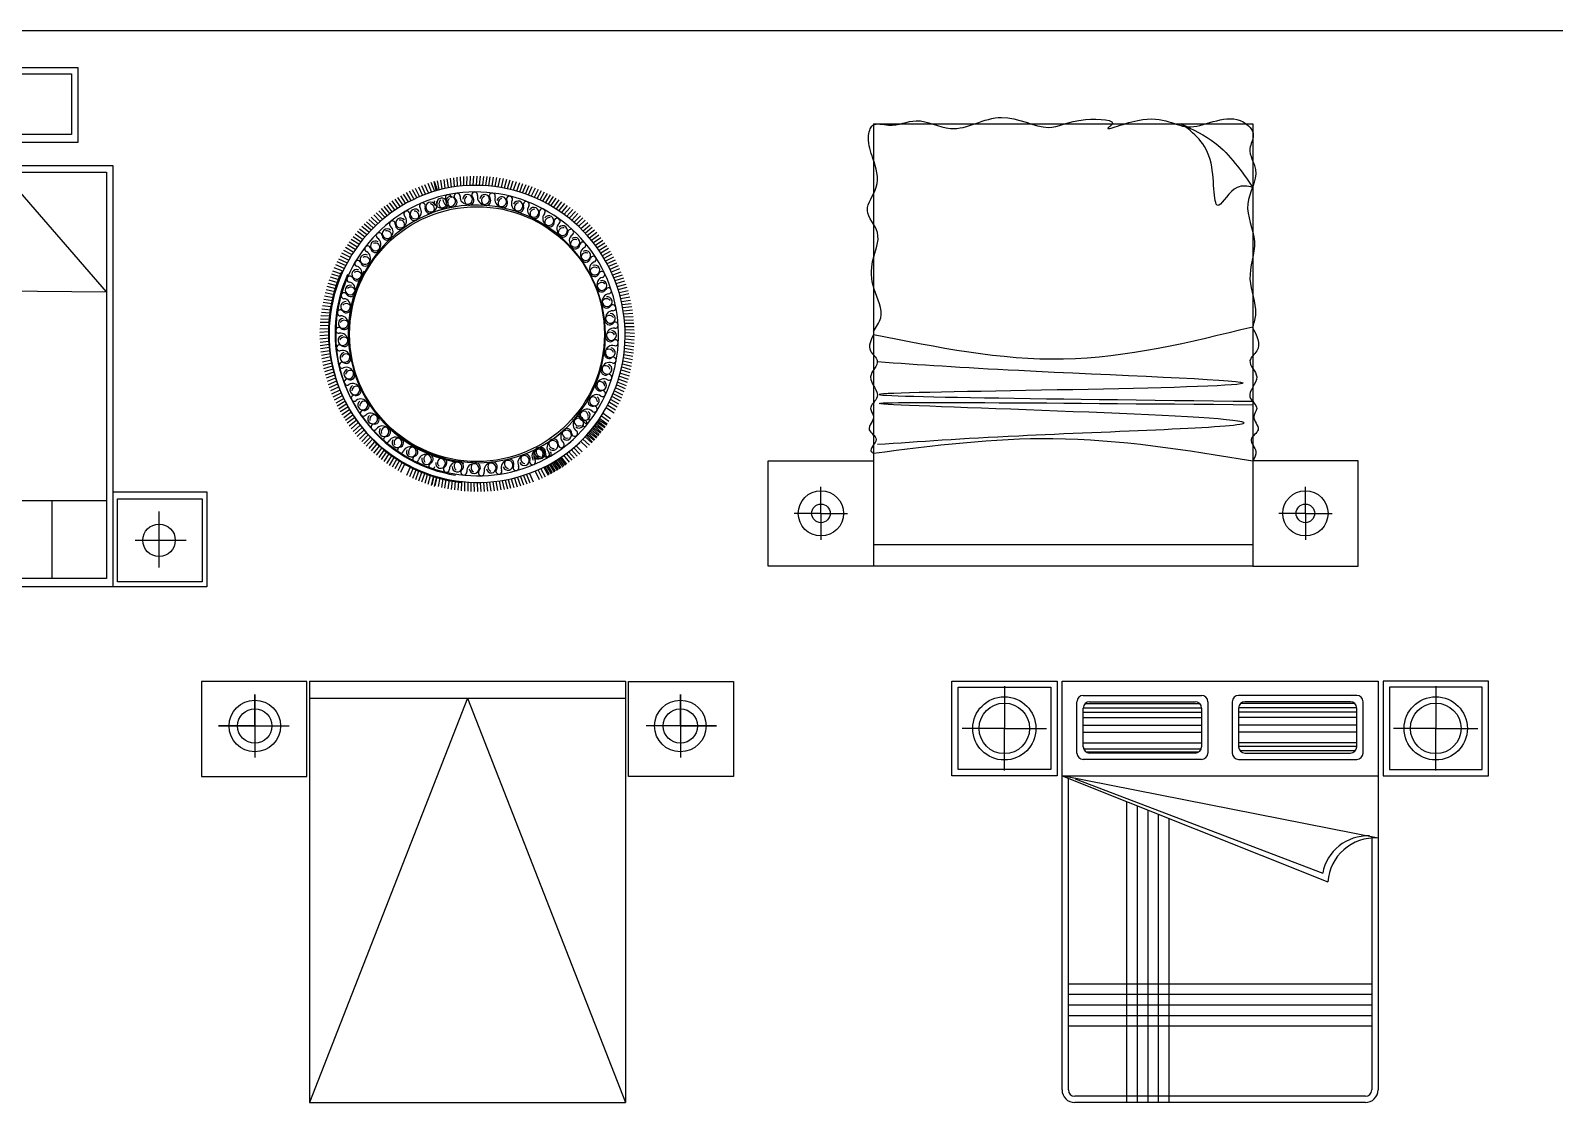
# Model space of a CAD drawing. Extents: x -42728 to 99010, y -18674 to 47645.
# Drawn here: x 5584 to 12819, y 40808 to 45898 of the extents above; entities that cross this region are included whole.
import ezdxf

# ---------------------------------------------------------------- set-up
doc = ezdxf.new("R2010")
doc.units = 0
doc.header["$LTSCALE"] = 100
doc.header["$MEASUREMENT"] = 0
doc.layers.get('0').update_dxf_attribs({"linetype": 'CONTINUOUS'})
doc.layers.add('LAYER1', color=9, linetype='CONTINUOUS')
doc.layers.add('家具', color=223, linetype='CONTINUOUS')

# ---------------------------------------------------------------- blocks, each defined once
blk = doc.blocks.new('A$C52715761')
at = {"layer": 'LAYER1', "color": 8}
for p, q in [((649.9, 2434.8), (1758.1, 2434.8)), ((649.9, 2146.9), (649.9, 2434.8)), ((1758.1, 2434.8), (1758.1, 2146.9)), ((1758.1, 2146.9), (649.9, 2146.9)), ((1923.8, 1399.5), (1431.6, 1967.8)), ((1431.6, 1967.8), (1431.6, 1405.3)), ((1431.6, 1405.3), (1923.8, 1399.5)), ((489.9, 409.8), (1923.8, 409.8)), ((724.6, 38.5), (724.6, 409.8)), ((1209.9, 38.5), (1209.9, 409.8)), ((1666.3, 38.5), (1666.3, 409.8)), ((217.4, 91.5), (217.4, 356.7)), ((2173.6, 91.5), (2173.6, 356.7)), ((103.8, 220.3), (346.1, 220.3)), ((2060, 220.3), (2302.3, 220.3)), ((1923.8, 38.5), (489.9, 38.5))]:
    blk.add_line(p, q, dxfattribs=at)
for centre in [(217.4, 220.3), (2173.6, 220.3)]:
    blk.add_circle(centre, 77.2, dxfattribs=at)
at = {"layer": '家具', "color": 3}
for p, q in [((619.6, 2465.1), (1788.4, 2465.1)), ((619.6, 2109), (619.6, 2465.1)), ((1788.4, 2465.1), (1788.4, 2109)), ((1788.4, 2109), (619.6, 2109)), ((454, 0), (454, 2000)), ((454, 2000), (1954, 2000)), ((489.9, 38.5), (489.9, 1967.8)), ((489.9, 1967.8), (1923.8, 1967.8)), ((1923.8, 1967.8), (1923.8, 38.5)), ((1954, 2000), (1954, 0)), ((0, 0), (0, 450)), ((0, 450), (454, 450)), ((1954, 450), (2400, 450)), ((2400, 450), (2400, 0)), ((20.5, 424.9), (429.4, 424.9)), ((20.5, 38.5), (20.5, 424.9)), ((429.4, 424.9), (429.4, 38.5)), ((1976.8, 417.3), (2378, 417.3)), ((1976.8, 23.4), (1976.8, 417.3)), ((2378, 417.3), (2378, 23.4)), ((429.4, 38.5), (20.5, 38.5)), ((2378, 23.4), (1976.8, 23.4)), ((0, 0), (454, 0)), ((1954, 0), (454, 0)), ((2400, 0), (1954, 0))]:
    blk.add_line(p, q, dxfattribs=at)
blk = doc.blocks.new('A$C0B585BD8')
at = {"layer": '家具', "color": 3}
for p, q in [((0, 1998.6), (0, 1548.6)), ((500, 1998.6), (0, 1998.6)), ((500, 1548.6), (500, 1998.6)), ((513.2, 2000), (513.2, 0)), ((513.2, 2000), (2013.2, 2000)), ((2013.2, 2000), (2013.2, 0)), ((2026.4, 1548.6), (2026.4, 1998.6)), ((2026.4, 1998.6), (2526.4, 1998.6)), ((2526.4, 1998.6), (2526.4, 1548.6)), ((252.9, 1937.1), (252.9, 1638.5)), ((252.9, 1787.8), (252.9, 1937.1)), ((1263.2, 1920), (513.2, 0)), ((513.2, 1920), (2013.2, 1920)), ((1263.2, 1920), (2013.2, 0)), ((2273.4, 1937.1), (2273.4, 1638.5)), ((2273.4, 1787.8), (2273.4, 1937.1)), ((252.9, 1787.8), (80.8, 1787.8)), ((80.8, 1787.8), (416, 1787.8)), ((2445.6, 1787.8), (2110.4, 1787.8)), ((2273.4, 1787.8), (2445.6, 1787.8)), ((0, 1548.6), (500, 1548.6)), ((2526.4, 1548.6), (2026.4, 1548.6)), ((513.2, 0), (2013.2, 0))]:
    blk.add_line(p, q, dxfattribs=at)
for centre, radius in [((252.9, 1787.8), 122.3), ((252.9, 1787.8), 122.3), ((2273.4, 1787.8), 122.3), ((2273.4, 1787.8), 122.3), ((252.9, 1787.8), 81.5), ((2273.4, 1787.8), 81.5)]:
    blk.add_circle(centre, radius, dxfattribs=at)
blk = doc.blocks.new('A$C5FD265E6')
at = {"layer": 'LAYER1', "color": 8}
for p, q in [((250, 1976.3), (250, 1776.4)), ((2298.1, 1976.3), (2298.1, 1776.4)), ((594.7, 1659.2), (594.7, 1903.2)), ((624.7, 1933.2), (1186.1, 1933.2)), ((633, 1893.9), (1177.8, 1893.9)), ((654.7, 1903.2), (1156.1, 1903.2)), ((1216.1, 1903.2), (1216.1, 1659.2)), ((1331.9, 1903.2), (1331.9, 1659.2)), ((1923.4, 1933.2), (1361.9, 1933.2)), ((1915.1, 1893.9), (1370.3, 1893.9)), ((1893.4, 1903.2), (1391.9, 1903.2)), ((1953.4, 1659.2), (1953.4, 1903.2)), ((624.7, 1873.3), (1186.1, 1873.3)), ((624.7, 1689.2), (624.7, 1873.2)), ((624.7, 1853.9), (1186.1, 1853.9)), ((624.7, 1828.4), (1186.1, 1828.4)), ((1186.1, 1873.2), (1186.1, 1689.2)), ((1923.4, 1873.3), (1361.9, 1873.3)), ((1361.9, 1873.2), (1361.9, 1689.2)), ((1923.4, 1853.9), (1361.9, 1853.9)), ((1923.4, 1828.4), (1361.9, 1828.4)), ((1923.4, 1689.2), (1923.4, 1873.2)), ((250, 1776.4), (50.1, 1776.4)), ((250, 1776.4), (449.9, 1776.4)), ((250, 1576.5), (250, 1776.4)), ((624.7, 1792.1), (1186.1, 1792.1)), ((624.7, 1758.1), (1186.1, 1758.1)), ((1923.4, 1792.1), (1361.9, 1792.1)), ((1923.4, 1758.1), (1361.9, 1758.1)), ((2298.1, 1776.4), (2098.2, 1776.4)), ((2298.1, 1576.5), (2298.1, 1776.4)), ((2298.1, 1776.4), (2497.9, 1776.4)), ((624.7, 1707.2), (1186.1, 1707.2)), ((626.4, 1679.3), (1184.4, 1679.3)), ((637.3, 1664.8), (1173.5, 1664.8)), ((1923.4, 1707.2), (1361.9, 1707.2)), ((1921.7, 1689.7), (1363.6, 1689.7)), ((1916.1, 1669.6), (1369.2, 1669.6)), ((1186.1, 1629.2), (624.7, 1629.2)), ((1156.1, 1659.2), (654.7, 1659.2)), ((1361.9, 1629.2), (1923.4, 1629.2)), ((1391.9, 1659.2), (1893.4, 1659.2)), ((2024, 1255.8), (524, 1551.1)), ((524, 1551.1), (1785.4, 1047.4)), ((586.9, 1537.4), (1761.4, 1088.4)), ((830.6, 1427.8), (830.6, 0)), ((880.6, 1407.9), (880.6, 0)), ((930.6, 1388), (930.6, 0)), ((980.6, 1368.1), (980.6, 0)), ((1030.6, 1348.1), (1030.6, 0)), ((554, 563.8), (1994, 563.8)), ((554, 513.8), (1994, 513.8)), ((554, 463.8), (1994, 463.8)), ((554, 413.8), (1994, 413.8)), ((554, 363.8), (1994, 363.8))]:
    blk.add_line(p, q, dxfattribs=at)
for centre, radius in [((250, 1776.4), 150), ((250, 1776.4), 120), ((2298.1, 1776.4), 150), ((2298.1, 1776.4), 120)]:
    blk.add_circle(centre, radius, dxfattribs=at)
for centre, start, end in [((624.7, 1903.2), 90, 180), ((654.7, 1873.2), 90, 180), ((1156.1, 1873.2), 0, 90), ((1186.1, 1903.2), 0, 90), ((1361.9, 1903.2), 90, 180), ((1391.9, 1873.2), 90, 180), ((1893.4, 1873.2), 0, 90), ((1923.4, 1903.2), 0, 90), ((654.7, 1689.2), 180, 270), ((1156.1, 1689.2), 270, 0), ((1391.9, 1689.2), 180, 270), ((1893.4, 1689.2), 270, 0), ((624.7, 1659.2), 180, 270), ((1186.1, 1659.2), 270, 0), ((1361.9, 1659.2), 180, 270), ((1923.4, 1659.2), 270, 0)]:
    blk.add_arc(centre, 30, start, end, dxfattribs=at)
at = {"layer": '家具', "color": 3}
for p, q in [((0, 1551.4), (0, 2001.4)), ((0, 2001.4), (500, 2001.4)), ((30, 1581.4), (30, 1971.4)), ((30, 1971.4), (470, 1971.4)), ((470, 1971.4), (470, 1581.4)), ((500, 2001.4), (500, 1551.4)), ((524, 60), (524, 2000)), ((524, 2000), (2024, 2000)), ((2024, 2000), (2024, 60)), ((2048.1, 2001.4), (2048.1, 1551.4)), ((2548.1, 2001.4), (2048.1, 2001.4)), ((2078.1, 1971.4), (2078.1, 1581.4)), ((2518.1, 1971.4), (2078.1, 1971.4)), ((2518.1, 1581.4), (2518.1, 1971.4)), ((2548.1, 1551.4), (2548.1, 2001.4)), ((500, 1551.4), (0, 1551.4)), ((470, 1581.4), (30, 1581.4)), ((524, 1551.1), (2024, 1551.1)), ((554, 60), (554, 1538)), ((2048.1, 1551.4), (2548.1, 1551.4)), ((2078.1, 1581.4), (2518.1, 1581.4)), ((1994, 1255.6), (1994, 60)), ((1964, 30), (584, 30)), ((1964, 0), (584, 0))]:
    blk.add_line(p, q, dxfattribs=at)
for centre, radius, start, end in [((1974.2, 1049.5), 216.3, 87.58066, 169.62664), ((2010.5, 1030.4), 225.8, 86.57154, 175.69497), ((584, 60), 60, 180, 270), ((584, 60), 30, 180, 270), ((1964, 60), 30, 270, 0), ((1964, 60), 60, 270, 0)]:
    blk.add_arc(centre, radius, start, end, dxfattribs=at)
blk = doc.blocks.new('A$C0A4F5098')
for p, q in [((200.6, 565.2), (193.5, 580.7)), ((206.2, 567.2), (199.5, 582.9)), ((211.8, 569.2), (205.4, 585)), ((217.5, 571), (211.4, 586.9)), ((220.8, 572), (217.3, 588.7)), ((223.2, 572.7), (217.5, 588.8)), ((226.5, 573.5), (223.4, 590.3)), ((232.3, 574.9), (229.6, 591.7)), ((238.1, 576.2), (235.8, 593.1)), ((244, 577.3), (242, 594.3)), ((249.8, 578.3), (248.2, 595.3)), ((255.7, 579.2), (254.4, 596.2)), ((261.6, 580), (260.7, 597)), ((267.6, 580.7), (267, 597.7)), ((273.5, 581.2), (273.3, 598.3)), ((279.4, 581.6), (279.6, 598.7)), ((285.4, 581.9), (285.9, 598.9)), ((291.4, 582), (292.2, 599.1)), ((297.3, 582.1), (298.5, 599.1)), ((303.3, 582), (304.8, 599)), ((309.2, 581.8), (311.1, 598.7)), ((315.2, 581.4), (317.4, 598.3)), ((321.1, 580.9), (323.7, 597.8)), ((327, 580.3), (330, 597.1)), ((333, 579.6), (336.3, 596.4)), ((338.9, 578.8), (342.5, 595.4)), ((344.7, 577.8), (348.7, 594.4)), ((350.6, 576.7), (354.9, 593.2)), ((356.4, 575.5), (361.1, 591.9)), ((362.2, 574.2), (367.3, 590.5)), ((368, 572.7), (373.4, 588.9)), ((373.8, 571.2), (379.5, 587.2)), ((379.5, 569.5), (385.5, 585.4)), ((385.1, 567.7), (391.5, 583.5)), ((390.8, 565.7), (397.5, 581.4)), ((396.4, 563.7), (403.4, 579.2)), ((147.5, 538.4), (137.4, 552.1)), ((152.5, 541.6), (142.7, 555.5)), ((157.6, 544.6), (148.1, 558.8)), ((162.8, 547.6), (153.6, 561.9)), ((168.1, 550.4), (159.1, 565)), ((173.3, 553.2), (164.7, 567.9)), ((178.7, 555.8), (170.4, 570.7)), ((184.1, 558.3), (176.1, 573.4)), ((189.5, 560.7), (181.8, 575.9)), ((195, 563), (187.7, 578.4)), ((401.9, 561.5), (409.3, 576.9)), ((407.4, 559.2), (415.1, 574.5)), ((412.9, 556.8), (420.9, 571.9)), ((418.3, 554.3), (426.6, 569.2)), ((423.6, 551.7), (432.3, 566.4)), ((428.9, 549), (437.9, 563.5)), ((434.2, 546.1), (443.4, 560.5)), ((439.3, 543.2), (448.9, 557.3)), ((444.5, 540.1), (454.3, 554)), ((449.5, 536.9), (459.6, 550.7)), ((109.8, 509.4), (97.5, 521.2)), ((114.2, 513.3), (102.2, 525.4)), ((118.7, 517.2), (107, 529.6)), ((123.3, 521), (111.8, 533.6)), ((128, 524.7), (116.8, 537.5)), ((132.8, 528.3), (121.8, 541.3)), ((137.6, 531.7), (126.9, 545)), ((142.5, 535.1), (132.1, 548.6)), ((454.5, 533.7), (464.9, 547.2)), ((459.4, 530.3), (470.1, 543.6)), ((464.2, 526.8), (475.2, 539.9)), ((469, 523.2), (480.2, 536.1)), ((473.7, 519.6), (485.2, 532.2)), ((478.3, 515.8), (490, 528.1)), ((482.8, 511.9), (494.8, 524)), ((84.9, 483.7), (71.3, 493.9)), ((88.8, 488.2), (75.4, 498.7)), ((92.8, 492.6), (79.6, 503.4)), ((96.9, 496.9), (84, 508)), ((101.1, 501.2), (88.4, 512.5)), ((105.4, 505.3), (92.9, 516.9)), ((487.3, 508), (499.5, 519.8)), ((491.6, 503.9), (504.1, 515.5)), ((495.9, 499.8), (508.6, 511.1)), ((500.1, 495.5), (513.1, 506.6)), ((504.2, 491.2), (517.4, 502)), ((508.2, 486.8), (521.6, 497.3)), ((512.1, 482.3), (525.8, 492.5)), ((63.5, 455.1), (48.7, 463.5)), ((66.8, 460), (52.2, 468.8)), ((70.3, 464.9), (55.8, 473.9)), ((73.8, 469.7), (59.5, 479)), ((77.4, 474.5), (63.3, 484.1)), ((81.1, 479.1), (67.2, 489)), ((515.9, 477.7), (529.8, 487.6)), ((519.7, 473.1), (533.7, 482.7)), ((523.3, 468.3), (537.5, 477.7)), ((526.8, 463.5), (541.3, 472.6)), ((530.2, 458.7), (544.9, 467.4)), ((48.5, 429.4), (32.9, 436.2)), ((51.3, 434.6), (35.8, 441.8)), ((54.2, 439.8), (38.9, 447.3)), ((57.2, 445), (42, 452.8)), ((60.3, 450.1), (45.3, 458.2)), ((533.6, 453.7), (548.4, 462.1)), ((536.8, 448.7), (551.8, 456.8)), ((539.9, 443.6), (555, 451.4)), ((542.9, 438.5), (558.2, 446)), ((545.8, 433.3), (561.3, 440.4)), ((548.6, 428), (564.2, 434.8)), ((36.3, 402.2), (20.1, 407.4)), ((38.5, 407.7), (22.4, 413.2)), ((40.9, 413.2), (24.8, 419)), ((43.3, 418.7), (27.4, 424.8)), ((45.9, 424), (30.1, 430.5)), ((551.2, 422.7), (567, 429.2)), ((553.8, 417.3), (569.7, 423.5)), ((556.3, 411.9), (572.3, 417.7)), ((558.6, 406.4), (574.7, 411.9)), ((560.8, 400.9), (577.1, 406)), ((27, 373.9), (10.3, 377.3)), ((28.6, 379.7), (12, 383.4)), ((30.4, 385.4), (13.8, 389.5)), ((32.2, 391), (15.8, 395.5)), ((34.2, 396.6), (17.8, 401.4)), ((562.9, 395.3), (579.3, 400.1)), ((564.9, 389.7), (581.4, 394.1)), ((566.8, 384), (583.3, 388.1)), ((568.5, 378.3), (585.2, 382.1)), ((21.7, 350.7), (4.8, 352.7)), ((22.8, 356.5), (6, 358.9)), ((24.1, 362.4), (7.3, 365.1)), ((25.5, 368.2), (8.7, 371.2)), ((570.2, 372.6), (586.9, 376)), ((571.7, 366.8), (588.4, 369.9)), ((573.1, 361), (589.9, 363.8)), ((574.3, 355.2), (591.2, 357.6)), ((575.5, 349.4), (592.4, 351.4)), ((17.9, 321.2), (0.8, 321.4)), ((18.4, 327.1), (1.3, 327.7)), ((19, 333), (2, 334)), ((19.8, 338.9), (2.8, 340.2)), ((20.7, 344.8), (3.7, 346.5)), ((576.5, 343.5), (593.5, 345.2)), ((577.4, 337.6), (594.4, 338.9)), ((578.2, 331.7), (595.2, 332.7)), ((578.8, 325.8), (595.9, 326.4)), ((579.4, 319.8), (596.4, 320.1)), ((17, 303.3), (0, 302.5)), ((17, 297.4), (0, 296.2)), ((17.2, 309.3), (0.1, 308.8)), ((17.1, 291.4), (0.1, 289.8)), ((17.5, 315.2), (0.4, 315.1)), ((579.8, 313.9), (596.8, 313.8)), ((580, 307.9), (597.1, 307.5)), ((580.1, 290.1), (597.1, 288.5)), ((580.2, 302), (597.2, 301.2)), ((580.2, 296), (597.2, 294.8)), ((17.3, 285.4), (0.4, 283.5)), ((17.7, 279.5), (0.8, 277.2)), ((18.2, 273.6), (1.3, 270.9)), ((18.8, 267.6), (2, 264.7)), ((19.5, 261.7), (2.8, 258.4)), ((578.5, 266.3), (595.3, 263.3)), ((579.1, 272.2), (595.9, 269.6)), ((579.6, 278.2), (596.5, 275.9)), ((579.9, 284.1), (596.8, 282.2)), ((20.3, 255.8), (3.7, 252.1)), ((21.3, 249.9), (4.7, 245.9)), ((22.4, 244.1), (5.9, 239.7)), ((23.6, 238.3), (7.2, 233.5)), ((24.9, 232.4), (8.7, 227.4)), ((573.7, 236.9), (590.1, 232.2)), ((574.9, 242.8), (591.4, 238.4)), ((576, 248.6), (592.5, 244.6)), ((576.9, 254.5), (593.6, 250.8)), ((577.8, 260.4), (594.5, 257.1)), ((26.4, 226.7), (10.2, 221.3)), ((28, 220.9), (11.9, 215.2)), ((29.7, 215.2), (13.7, 209.1)), ((31.5, 209.5), (15.7, 203.1)), ((33.4, 203.9), (17.8, 197.2)), ((565.8, 208.2), (581.6, 201.8)), ((567.6, 213.9), (583.6, 207.8)), ((569.3, 219.6), (585.4, 213.9)), ((570.9, 225.3), (587.1, 220)), ((572.3, 231.1), (588.6, 226.1)), ((35.5, 198.3), (20, 191.3)), ((37.7, 192.8), (22.3, 185.4)), ((39.9, 187.3), (24.7, 179.6)), ((42.4, 181.8), (27.3, 173.8)), ((44.9, 176.4), (30, 168.1)), ((552.5, 175.1), (567.4, 166.7)), ((555, 180.5), (570, 172.5)), ((557.4, 185.9), (572.6, 178.2)), ((559.7, 191.4), (575, 184.1)), ((561.8, 197), (577.4, 189.9)), ((563.9, 202.6), (579.6, 195.9)), ((47.5, 171.1), (32.8, 162.4)), ((50.2, 165.8), (35.7, 156.8)), ((53.1, 160.5), (38.8, 151.3)), ((56, 155.4), (41.9, 145.8)), ((59.1, 150.3), (45.2, 140.4)), ((62.3, 145.2), (48.6, 135.1)), ((538.3, 148.9), (552.2, 139.1)), ((544.3, 159.2), (558.6, 149.9)), ((547.1, 164.4), (561.6, 155.5)), ((549.9, 169.7), (564.6, 161.1)), ((65.6, 140.2), (52.1, 129.8)), ((68.9, 135.3), (55.7, 124.6)), ((72.4, 130.5), (59.4, 119.5)), ((76, 125.7), (63.2, 114.5)), ((79.7, 121.1), (67.1, 109.6)), ((83.5, 116.5), (71.1, 104.7)), ((515.6, 117.2), (529.2, 106.9)), ((517.7, 119.7), (530.3, 108.2)), ((519.4, 121.7), (533.2, 111.8)), ((521.4, 124.4), (534.2, 113.1)), ((523.1, 126.4), (537.2, 116.7)), ((525, 129.1), (538, 118.2)), ((526.7, 131.1), (541, 121.8)), ((528.5, 134), (541.7, 123.3)), ((530.3, 135.9), (544.7, 126.9)), ((531.8, 138.9), (545.3, 128.5)), ((535.1, 143.8), (548.8, 133.7)), ((87.3, 111.9), (75.2, 99.9)), ((91.3, 107.5), (79.5, 95.2)), ((95.4, 103.1), (83.8, 90.6)), ((99.5, 98.8), (88.2, 86.1)), ((103.8, 94.7), (92.7, 81.7)), ((108.1, 90.6), (97.3, 77.3)), ((486.2, 87.6), (498.2, 75.5)), ((495.1, 95.6), (507.6, 84)), ((499.3, 99.7), (512.1, 88.4)), ((503.5, 104), (516.5, 92.9)), ((506.1, 106.1), (518, 93.8)), ((507.6, 108.3), (520.8, 97.5)), ((510.1, 110.5), (522.2, 98.5)), ((511.6, 112.7), (525.1, 102.2)), ((513.9, 115.1), (526.3, 103.3)), ((112.5, 86.6), (102, 73.1)), ((117, 82.7), (106.8, 69)), ((121.6, 78.8), (111.7, 65)), ((126.2, 75.1), (116.6, 61)), ((131, 71.5), (121.6, 57.2)), ((135.8, 68), (126.7, 53.5)), ((140.6, 64.6), (131.9, 49.9)), ((145.6, 61.2), (137.2, 46.4)), ((150.6, 58), (142.5, 43)), ((447.9, 59.4), (457.7, 45.5)), ((451.3, 60.4), (461.3, 46.6)), ((452.9, 62.6), (463, 48.8)), ((456.3, 63.6), (466.6, 50)), ((457.9, 65.8), (468.3, 52.3)), ((462.8, 69.2), (473.5, 55.9)), ((467.6, 72.7), (478.6, 59.6)), ((472.4, 76.2), (483.6, 63.4)), ((477.1, 79.9), (488.6, 67.3)), ((481.7, 83.7), (493.5, 71.3)), ((155.7, 54.9), (147.9, 39.7)), ((160.8, 51.9), (153.4, 36.6)), ((171.3, 46.2), (164.5, 30.6)), ((176.6, 43.6), (170.2, 27.8)), ((182, 41), (175.9, 25.1)), ((187.5, 38.6), (181.6, 22.5)), ((192.9, 36.2), (187.5, 20.1)), ((198.5, 34), (193.3, 17.8)), ((204, 31.9), (199.2, 15.6)), ((209.7, 29.9), (205.2, 13.5)), ((216.5, 29.7), (212.5, 13.1)), ((386.6, 30.4), (392.8, 14.5)), ((392.3, 32.3), (398.8, 16.5)), ((397.9, 34.3), (404.8, 18.7)), ((409, 38.6), (416.5, 23.3)), ((414.5, 40.9), (422.3, 25.8)), ((419.9, 43.4), (428.1, 28.4)), ((425.3, 45.9), (433.7, 31.1)), ((427, 47.8), (435.7, 33.1)), ((430.6, 48.6), (439.4, 34)), ((432.3, 50.5), (441.3, 36)), ((435.9, 51.4), (444.9, 37)), ((437.6, 53.4), (446.8, 39)), ((441.1, 54.3), (450.5, 40)), ((442.8, 56.3), (452.3, 42.2)), ((446.2, 57.3), (455.9, 43.2)), ((215.3, 28.1), (211.2, 11.5)), ((221, 26.3), (217.3, 9.7)), ((222.2, 28), (218.6, 11.3)), ((227.9, 26.4), (224.7, 9.6)), ((233.7, 24.9), (230.8, 8.1)), ((239.5, 23.6), (236.9, 6.7)), ((245.3, 22.4), (243.1, 5.5)), ((251.2, 21.3), (249.3, 4.3)), ((257.1, 20.3), (255.6, 3.3)), ((263, 19.5), (261.8, 2.5)), ((268.9, 18.8), (268.1, 1.7)), ((274.8, 18.2), (274.4, 1.1)), ((280.8, 17.7), (280.7, 0.6)), ((286.7, 17.3), (287, 0.3)), ((292.7, 17.1), (293.3, 0.1)), ((298.6, 17), (299.6, 0)), ((304.6, 17), (305.9, 0.1)), ((310.5, 17.2), (312.2, 0.2)), ((316.5, 17.5), (318.5, 0.6)), ((322.4, 17.9), (324.8, 1)), ((328.4, 18.4), (331.1, 1.6)), ((334.3, 19.1), (337.4, 2.3)), ((340.2, 19.8), (343.7, 3.1)), ((346.1, 20.7), (349.9, 4.1)), ((352, 21.7), (356.1, 5.2)), ((357.8, 22.9), (362.3, 6.4)), ((363.6, 24.2), (368.5, 7.8)), ((369.4, 25.5), (374.6, 9.3)), ((375.2, 27), (380.7, 10.9)), ((380.9, 28.7), (386.8, 12.7))]:
    blk.add_line(p, q)
blk.add_circle((298.4, 299.1), 242)
for centre, radius, start, end in [((295.7, 297.6), 284, 308.0032, 105.028), ((301.5, 299.2), 284, 106.2281, 263.2529), ((301.5, 299.2), 271.5, 106.2557, 260.7377), ((209.2, 544.7), 13.7, 286.014, 28.761), ((230.5, 552.7), 13.7, 182.4951, 285.2421), ((231.6, 548.4), 9.31, 285.2421, 186.9215), ((295.7, 297.6), 271.5, 310.5184, 105.0004), ((234.8, 546.8), 8.96, 126.2143, 51.7802), ((247.3, 555.4), 13.7, 182.4951, 285.2421), ((243.9, 558.3), 5.65, 355.2951, 231.7802), ((248.4, 551.1), 9.31, 285.2421, 186.9215), ((251.6, 549.5), 8.96, 126.2143, 51.7802), ((260.7, 561), 5.65, 355.2951, 231.7802), ((280, 559.4), 13.7, 175.2951, 278.0421), ((280.6, 555.1), 9.31, 278.0421, 179.7215), ((283.5, 553.1), 8.96, 119.0143, 44.5802), ((293.9, 563.3), 5.65, 348.0951, 224.5802), ((312.9, 559.3), 13.7, 168.0951, 270.8421), ((313, 554.9), 9.31, 270.8421, 172.5215), ((315.7, 552.6), 8.96, 111.8143, 37.3802), ((327.3, 561.5), 5.65, 340.8951, 217.3802), ((345.6, 555.1), 13.7, 160.8951, 263.6421), ((345.1, 550.7), 9.31, 263.6421, 165.3215), ((347.5, 548.1), 8.96, 104.6143, 30.1802), ((360.1, 555.4), 5.65, 333.6951, 210.1802), ((377.5, 546.9), 13.7, 153.6951, 256.4421), ((376.4, 542.6), 9.31, 256.4421, 158.1215), ((391.9, 545.3), 5.65, 326.4951, 202.9802), ((301.5, 299.2), 246.5, 102.0044, 263.418), ((151, 514.1), 13.7, 300.414, 43.161), ((165.1, 527.3), 5.65, 346.6759, 223.161), ((179.3, 523.9), 8.96, 166.6759, 92.2418), ((180.9, 527.2), 9.31, 31.5346, 293.214), ((179.1, 531.2), 13.7, 293.214, 35.961), ((194.8, 542.6), 5.65, 339.4759, 215.961), ((208.5, 537.5), 8.96, 159.4759, 85.0418), ((210.4, 540.5), 9.31, 24.3346, 286.014), ((295.7, 297.6), 246.5, 307.8381, 109.2517), ((378.5, 539.6), 8.96, 97.4143, 22.9802), ((408.1, 534.6), 13.7, 146.4951, 249.2421), ((406.5, 530.5), 9.31, 249.2421, 150.9215), ((408.1, 527.4), 8.96, 90.2143, 15.7802), ((422.2, 531.3), 5.65, 319.2951, 195.7802), ((436.9, 518.7), 13.7, 139.2951, 242.0421), ((434.8, 514.8), 9.31, 242.0421, 143.7215), ((127.3, 486.5), 8.96, 181.0759, 106.6418), ((127.9, 490), 9.31, 45.9346, 307.614), ((137.6, 508.4), 5.65, 353.8759, 230.361), ((125.3, 493.5), 13.7, 307.614, 50.361), ((152.1, 506.9), 8.96, 173.8759, 99.4418), ((153.2, 510.2), 9.31, 38.7346, 300.414), ((436.1, 511.5), 8.96, 83.0143, 8.5802), ((450.5, 513.6), 5.65, 312.0951, 188.5802), ((463.5, 499.3), 13.7, 132.0951, 234.8421), ((461.8, 492.2), 8.96, 75.8143, 1.3802), ((460.9, 495.7), 9.31, 234.8421, 136.5215), ((476.4, 492.6), 5.65, 304.8951, 181.3802), ((90.7, 461.1), 5.65, 8.2759, 244.761), ((105.4, 466.7), 9.31, 53.1346, 314.814), ((105.2, 463.2), 8.96, 188.2759, 113.8418), ((112.7, 486.2), 5.65, 1.0759, 237.561), ((102.3, 469.9), 13.7, 314.814, 57.561), ((487.4, 476.7), 13.7, 124.8951, 227.6421), ((484.8, 469.9), 8.96, 68.6143, 354.1802), ((484.5, 473.4), 9.31, 227.6421, 129.3215), ((499.4, 468.4), 5.65, 297.6951, 174.1802), ((508.4, 451.2), 13.7, 117.6951, 220.4421), ((72.1, 433.4), 5.65, 15.4759, 251.961), ((85.9, 440.9), 9.31, 60.3346, 322.014), ((86.2, 437.3), 8.96, 195.4759, 121.0418), ((82.5, 443.6), 13.7, 322.014, 64.761), ((504.9, 444.8), 8.96, 61.4143, 346.9802), ((505, 448.4), 9.31, 220.4421, 122.1215), ((525.9, 423.4), 13.7, 110.4951, 213.2421), ((519.2, 441.5), 5.65, 290.4951, 166.9802), ((300.3, 301.5), 284, 155.9167, 312.9415), ((300.3, 301.5), 271.5, 155.9443, 310.4263), ((57.1, 403.6), 5.65, 22.6759, 259.161), ((300.3, 301.5), 246.5, 151.693, 313.1066), ((69.9, 412.7), 9.31, 67.5346, 329.214), ((70.6, 409.2), 8.96, 202.6759, 128.2418), ((66.1, 415), 13.7, 329.214, 71.961), ((521.7, 417.4), 8.96, 54.2143, 339.7802), ((522.3, 420.9), 9.31, 213.2421, 114.9215), ((539.9, 393.5), 13.7, 103.2951, 206.0421), ((535.4, 412.4), 5.65, 283.2951, 159.7802), ((45.9, 372.1), 5.65, 29.8759, 266.361), ((57.5, 382.8), 9.31, 74.7346, 336.414), ((58.6, 379.4), 8.96, 209.8759, 135.4418), ((53.4, 384.6), 13.7, 336.414, 79.161), ((535, 388.2), 8.96, 47.0143, 332.5802), ((535.9, 391.6), 9.31, 206.0421, 107.7215), ((547.9, 381.4), 5.65, 276.0951, 152.5802), ((48.9, 351.6), 9.31, 81.9346, 343.614), ((50.5, 348.4), 8.96, 217.0759, 142.6418), ((44.7, 352.8), 13.7, 343.614, 86.361), ((544.4, 357.5), 8.96, 39.8143, 325.3802), ((550, 362.2), 13.7, 96.0951, 198.8421), ((545.8, 360.7), 9.31, 198.8421, 100.5215), ((556.5, 349.2), 5.65, 268.8951, 145.3802), ((38.8, 339.5), 5.65, 37.0759, 273.561), ((44.4, 319.5), 9.31, 89.1346, 350.814), ((46.3, 316.5), 8.96, 224.2759, 149.8418), ((40, 320.2), 13.7, 350.814, 93.561), ((550, 325.8), 8.96, 32.6143, 318.1802), ((556.1, 329.8), 13.7, 88.8951, 191.6421), ((551.8, 328.9), 9.31, 191.6421, 93.3215), ((560.9, 316.1), 5.65, 261.6951, 138.1802), ((35.8, 306.3), 5.65, 44.2759, 280.761), ((43.8, 287.1), 9.31, 96.3346, 358.014), ((39.4, 287.3), 13.7, 358.014, 100.761), ((46.1, 284.4), 8.96, 231.4759, 157.0418), ((551.5, 293.7), 8.96, 25.4143, 310.9802), ((558.1, 296.9), 13.7, 81.6951, 184.4421), ((553.7, 296.6), 9.31, 184.4421, 86.1215), ((37, 273), 5.65, 51.4759, 287.961), ((47.4, 254.9), 9.31, 103.5346, 5.214), ((43, 254.5), 13.7, 5.214, 107.961), ((50, 252.5), 8.96, 238.6759, 164.2418), ((549, 261.7), 8.96, 18.2143, 303.7802), ((555.9, 264), 13.7, 74.4951, 177.2421), ((551.5, 264.2), 9.31, 177.2421, 78.9215), ((561.1, 282.7), 5.65, 254.4951, 130.9802), ((42.4, 240), 5.65, 58.6759, 295.161), ((50.6, 222.5), 13.7, 12.414, 115.161), ((54.9, 223.4), 9.31, 110.7346, 12.414), ((542.5, 230.3), 8.96, 11.0143, 296.5802), ((545.3, 232.5), 9.31, 170.0421, 71.7215), ((549.6, 231.7), 13.7, 67.2951, 170.0421), ((557.1, 249.6), 5.65, 247.2951, 123.7802), ((51.9, 208), 5.65, 65.8759, 302.361), ((57.8, 221.3), 8.96, 245.8759, 171.4418), ((62.2, 191.6), 13.7, 19.614, 122.361), ((532.1, 199.9), 8.96, 3.8143, 289.3802), ((535.2, 201.7), 9.31, 162.8421, 64.5215), ((539.4, 200.4), 13.7, 60.0951, 162.8421), ((549, 217.2), 5.65, 240.0951, 116.5802), ((66.4, 193.1), 9.31, 117.9346, 19.614), ((65.3, 177.4), 5.65, 73.0759, 309.561), ((69.5, 191.4), 8.96, 253.0759, 178.6418), ((77.6, 162.5), 13.7, 26.814, 129.561), ((518, 171), 8.96, 356.6143, 282.1802), ((521.3, 172.4), 9.31, 155.6421, 57.3215), ((525.3, 170.6), 13.7, 52.8951, 155.6421), ((537, 186.1), 5.65, 232.8951, 109.3802), ((81.5, 164.5), 9.31, 125.1346, 26.814), ((84.8, 163.2), 8.96, 260.2759, 185.8418), ((82.4, 148.8), 5.65, 80.2759, 316.761), ((96.5, 135.5), 13.7, 34.014, 136.761), ((100.2, 138), 9.31, 132.3346, 34.014), ((103.6, 137.1), 8.96, 267.4759, 193.0418), ((500.4, 144.1), 8.96, 349.4143, 274.9802), ((503.8, 145.2), 9.31, 148.4421, 50.1215), ((507.6, 142.9), 13.7, 45.6951, 148.4421), ((521.1, 156.7), 5.65, 225.6951, 102.1802), ((103, 122.5), 5.65, 87.4759, 323.961), ((118.6, 111.1), 13.7, 41.214, 143.961), ((121.9, 114), 9.31, 139.5346, 41.214), ((125.5, 113.6), 8.96, 274.6759, 200.2418), ((469.2, 110.8), 8.96, 359.7811, 285.347), ((468.5, 107.3), 9.31, 224.6398, 126.3192), ((494.6, 126.9), 13.7, 133.5192, 236.2662), ((491.9, 133.6), 8.96, 6.9811, 292.547), ((491.6, 130.1), 9.31, 231.8398, 133.5192), ((501.7, 129.6), 5.65, 218.4951, 94.9802), ((506.4, 135.4), 5.65, 186.9811, 63.4662), ((126.7, 99), 5.65, 94.6759, 331.161), ((143.6, 89.7), 13.7, 48.414, 151.161), ((146.6, 93), 9.31, 146.7346, 48.414), ((150.1, 93), 8.96, 281.8759, 207.4418), ((444.9, 83.8), 13.7, 119.1192, 221.8662), ((443.9, 91), 8.96, 352.5811, 278.147), ((442.8, 87.7), 9.31, 217.4398, 119.1192), ((458.4, 89.1), 5.65, 172.5811, 49.0662), ((471.1, 103.8), 13.7, 126.3192, 229.0662), ((483.8, 110.8), 5.65, 179.7811, 56.2662), ((153.1, 78.7), 5.65, 101.8759, 338.361), ((171.1, 71.6), 13.7, 55.614, 158.361), ((173.6, 75.2), 9.31, 153.9346, 55.614), ((177.2, 75.7), 8.96, 289.0759, 214.6418), ((181.9, 61.8), 5.65, 109.0759, 345.561), ((200.7, 57), 13.7, 62.814, 165.561), ((202.7, 60.9), 9.31, 161.1346, 62.814), ((206.2, 61.8), 8.96, 296.2759, 221.8418), ((229.1, 53.6), 9.31, 167.6232, 69.3026), ((232.4, 54.9), 8.96, 302.7645, 228.3304), ((358, 45.6), 13.7, 98.1026, 200.8496), ((357.3, 50), 9.31, 196.4232, 98.1026), ((359.6, 52.7), 8.96, 331.5645, 257.1304), ((389.6, 54.8), 13.7, 105.3026, 208.0496), ((388.4, 59.1), 9.31, 203.6232, 105.3026), ((390.4, 62.1), 8.96, 338.7645, 264.3304), ((404, 56.8), 5.65, 158.7645, 35.2496), ((416.4, 67.3), 13.7, 111.9192, 214.6662), ((419.8, 68), 13.7, 112.5026, 215.2496), ((414.8, 71.4), 9.31, 210.2398, 111.9192), ((416.4, 74.6), 8.96, 345.3811, 270.947), ((418.1, 72), 9.31, 210.8232, 112.5026), ((419.6, 75.2), 8.96, 345.9645, 271.5304), ((430.5, 70.9), 5.65, 165.3811, 41.8662), ((433.8, 71.7), 5.65, 165.9645, 42.4496), ((212.6, 48.7), 5.65, 116.2759, 352.761), ((240.3, 42.6), 5.65, 122.7645, 359.2496), ((259.7, 42.3), 13.7, 76.5026, 179.2496), ((260.7, 46.6), 9.31, 174.8232, 76.5026), ((263.9, 48.3), 8.96, 309.9645, 235.5304), ((273.3, 37.1), 5.65, 129.9645, 6.4496), ((292.5, 39.3), 13.7, 83.7026, 186.4496), ((293, 43.7), 9.31, 182.0232, 83.7026), ((295.9, 45.7), 8.96, 317.1645, 242.7304), ((306.6, 35.8), 5.65, 137.1645, 13.6496), ((325.4, 40.4), 13.7, 90.9026, 193.6496), ((325.4, 44.8), 9.31, 189.2232, 90.9026), ((328, 47.2), 8.96, 324.3645, 249.9304), ((339.9, 38.7), 5.65, 144.3645, 20.8496), ((372.5, 45.7), 5.65, 151.5645, 28.0496)]:
    blk.add_arc(centre, radius, start, end)
blk = doc.blocks.new('A$C17064BF1')
for p, q in [((500, 2100), (2300, 2100)), ((500, 2100), (500, 100)), ((2300, 2100), (2300, 100)), ((2300, 2100), (2300, 100)), ((2300, 100), (500, 100)), ((2300, 0), (500, 0)), ((2300, 0), (500, 0))]:
    blk.add_line(p, q)
at = {"linetype": 'Continuous'}
for p, q in [((0, 0), (0, 500)), ((0, 500), (500, 500)), ((500, 500), (500, 0)), ((2300, 500), (2300, 0)), ((2800, 500), (2300, 500)), ((2800, 0), (2800, 500)), ((249.9, 250.1), (249.9, 376.4)), ((2550.1, 250.1), (2550.1, 376.4)), ((249.8, 250), (123.6, 250)), ((249.9, 250), (250, 250)), ((249.9, 250), (249.9, 250)), ((249.9, 249.9), (249.9, 123.6)), ((250, 250), (376.3, 250)), ((2550, 250), (2423.7, 250)), ((2550.1, 250), (2550, 250)), ((2550.1, 250), (2550.1, 250)), ((2550.1, 249.9), (2550.1, 123.6)), ((2550.2, 250), (2676.4, 250)), ((500, 0), (0, 0)), ((2300, 0), (2800, 0))]:
    blk.add_line(p, q, dxfattribs=at)
for centre, radius in [((249.9, 250), 107.4), ((249.9, 250), 44.2), ((2550.1, 250), 107.4), ((2550.1, 250), 44.2)]:
    blk.add_circle(centre, radius, dxfattribs=at)
blk.add_open_spline([(500, 1114), (511.2, 1135.7), (560.2, 1196), (489.4, 1314), (484.7, 1449.8), (548.7, 1580), (436.7, 1688.4), (538.9, 1802.3), (501.3, 1927.4), (467.4, 2016), (489.5, 2113.6), (597.1, 2077), (710.9, 2142.6), (893.7, 2031.7), (1094.3, 2182.7), (1332.2, 2045.3), (1441.2, 2132.6), (1666.5, 2119.2), (1576.4, 2055.6), (1858.6, 2176.7), (1978.6, 2022.2), (2209, 2172.7), (2320.1, 2051), (2267.3, 1970.1), (2347.3, 1862.6), (2238.3, 1715.3), (2338.5, 1541.5), (2259.7, 1367.7), (2326.8, 1228.3), (2306, 1157.4), (2300, 1136.2)], degree=3, knots=[665.732045, 665.732045, 665.732045, 665.732045, 737.796263, 878.170655, 1015.046812, 1148.236139, 1263.622579, 1381.849271, 1519.533042, 1621.677881, 1683.256115, 1756.954087, 1890.22911, 2057.520752, 2305.319336, 2531.425672, 2712.163632, 2838.089004, 2851.390309, 2990.679684, 3244.118689, 3494.818681, 3573.746623, 3638.818974, 3742.177443, 3909.366607, 4090.993404, 4271.088248, 4436.276505, 4503.349594, 4503.349594, 4503.349594, 4503.349594], dxfattribs=at)
for points in [[(1959.1, 2100), (2120.6, 2008.9), (2300, 1797.8)], [(2300, 1797.8), (2226.2, 1797.8), (2139.6, 1712.7), (2101.9, 1912.7), (1959.1, 2100)], [(500, 1100), (485.2, 1021.7), (517.4, 975.1), (485.8, 898), (517.4, 802.8), (485.8, 747.6), (499.2, 710.9), (479.1, 647.4), (511.7, 600.9), (489.1, 543.7), (500, 536.2)], [(500, 1100), (1401.7, 983.6), (2300, 1136.2)], [(2297.1, 1135.6), (2319.3, 1021.7), (2287, 975.1), (2318.7, 898), (2287, 802.8), (2318.7, 747.6), (2305.3, 710.9), (2325.3, 647.4), (2292.7, 600.9), (2315.3, 543.7), (2300, 500)], [(517.8, 970.3), (1189.1, 929.2), (2252.4, 869.2), (568.9, 818.6), (2300, 782)], [(517.8, 577.8), (1189.1, 618.9), (2258.7, 679), (568.9, 767.5), (2300, 766.1)], [(500, 536.2), (1351.4, 605.6), (2300, 500)]]:
    blk.add_spline(points, degree=3, dxfattribs=at)

msp = doc.modelspace()

# ---------------------------------------------------------------- linework, layer by layer
msp.add_line((-1333.00742, 45898.4678), (31321.88545, 45898.4678))

# ---------------------------------------------------------------- block references
for name, p in [('A$C52715761', (4020.46554, 43257.41571)), ('A$C17064BF1', (9086.5099, 43355.66994)), ('A$C0B585BD8', (6395.6591, 40808.34741)), ('A$C5FD265E6', (9957.28357, 40808.34741))]:
    msp.add_blockref(name, p)
at = {"xscale": 2.5, "yscale": 2.5, "zscale": 2.5}
msp.add_blockref('A$C0A4F5098', (6957.5407, 43708.9066), dxfattribs=at)

doc.saveas('drawing.dxf')
